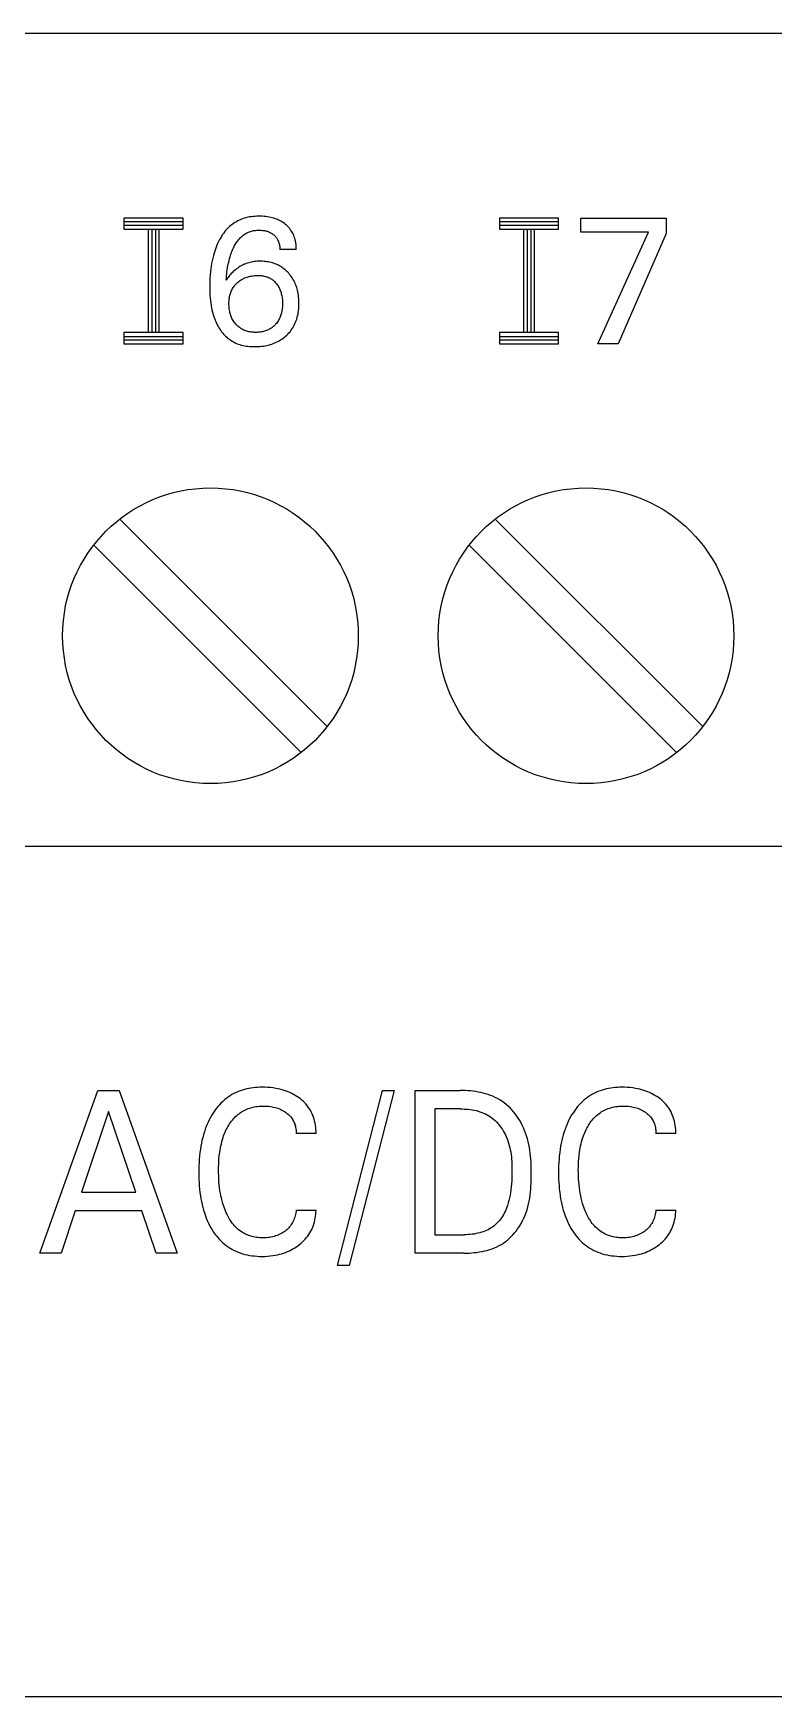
# Model space of a CAD drawing. Extents: x 0 to 420, y 0 to 297.
# Drawn here: x 135.28 to 145.3, y 230.53 to 253.03 of the extents above; entities that cross this region are included whole.
import ezdxf

# ---------------------------------------------------------------- set-up
doc = ezdxf.new("R2010")
doc.units = 0
doc.header["$LTSCALE"] = 23.1
doc.layers.add('10000_FRONT', color=7, linetype='CONTINUOUS')

msp = doc.modelspace()

# ---------------------------------------------------------------- linework, layer by layer
at = {"layer": '10000_FRONT', "color": 7, "linetype": 'CONTINUOUS'}
for p, q in [((89.189, 253.026), (194.189, 253.026)), ((136.509, 250.526), (136.509, 250.376)), ((137.309, 250.526), (136.509, 250.526)), ((137.309, 250.476), (136.509, 250.476)), ((137.309, 250.426), (136.509, 250.426)), ((137.309, 250.376), (137.309, 250.526)), ((141.589, 250.526), (141.589, 250.376)), ((142.389, 250.526), (141.589, 250.526)), ((142.389, 250.476), (141.589, 250.476)), ((142.389, 250.426), (141.589, 250.426)), ((142.389, 250.376), (142.389, 250.526)), ((142.689, 250.335), (142.689, 250.526)), ((142.689, 250.526), (143.844, 250.526)), ((143.844, 250.526), (143.844, 250.317)), ((136.509, 250.376), (137.309, 250.376)), ((136.834, 250.376), (136.834, 248.976)), ((136.884, 250.376), (136.884, 248.976)), ((136.934, 250.376), (136.934, 248.976)), ((136.984, 248.976), (136.984, 250.376)), ((141.589, 250.376), (142.389, 250.376)), ((141.914, 250.376), (141.914, 248.976)), ((141.964, 250.376), (141.964, 248.976)), ((142.014, 250.376), (142.014, 248.976)), ((142.064, 248.976), (142.064, 250.376)), ((143.604, 250.335), (142.689, 250.335)), ((142.919, 248.826), (143.604, 250.335)), ((143.844, 250.317), (143.192, 248.826)), ((138.84, 250.1), (138.617, 250.1)), ((136.509, 248.976), (136.509, 248.826)), ((137.309, 248.976), (136.509, 248.976)), ((136.509, 248.926), (137.309, 248.926)), ((137.309, 248.876), (136.509, 248.876)), ((137.309, 248.826), (137.309, 248.976)), ((141.589, 248.976), (141.589, 248.826)), ((142.389, 248.976), (141.589, 248.976)), ((141.589, 248.926), (142.389, 248.926)), ((142.389, 248.876), (141.589, 248.876)), ((142.389, 248.826), (142.389, 248.976)), ((136.509, 248.826), (137.309, 248.826)), ((141.589, 248.826), (142.389, 248.826)), ((143.192, 248.826), (142.919, 248.826)), ((139.258, 243.649), (136.452, 246.455)), ((144.338, 243.649), (141.532, 246.455)), ((136.099, 246.102), (138.905, 243.296)), ((141.179, 246.102), (143.985, 243.296)), ((194.189, 242.026), (89.189, 242.026)), ((135.37, 236.526), (136.155, 238.726)), ((136.155, 238.726), (136.443, 238.726)), ((136.443, 238.726), (137.228, 236.526)), ((139.398, 236.36), (140.008, 238.726)), ((140.162, 238.726), (139.553, 236.36)), ((140.008, 238.726), (140.162, 238.726)), ((140.45, 236.526), (140.45, 238.726)), ((140.45, 238.726), (141.056, 238.726)), ((136.3, 238.442), (135.934, 237.349)), ((136.668, 237.349), (136.3, 238.442)), ((140.712, 238.476), (140.712, 236.775)), ((141.056, 238.476), (140.712, 238.476)), ((139.107, 238.142), (138.838, 238.142)), ((143.974, 238.142), (143.705, 238.142)), ((135.934, 237.349), (136.668, 237.349)), ((135.85, 237.099), (135.66, 236.526)), ((136.751, 237.099), (135.85, 237.099)), ((136.943, 236.526), (136.751, 237.099)), ((138.838, 237.109), (139.107, 237.109)), ((143.705, 237.109), (143.974, 237.109)), ((140.712, 236.775), (141.109, 236.775)), ((135.66, 236.526), (135.37, 236.526)), ((137.228, 236.526), (136.943, 236.526)), ((141.108, 236.526), (140.45, 236.526)), ((139.553, 236.36), (139.398, 236.36)), ((194.189, 230.526), (89.189, 230.526))]:
    msp.add_line(p, q, dxfattribs=at)
for points in [[(138.84, 250.1), (138.839, 250.123), (138.838, 250.146), (138.836, 250.169), (138.833, 250.192), (138.829, 250.215), (138.823, 250.237), (138.819, 250.254), (138.813, 250.271), (138.807, 250.288), (138.8, 250.304), (138.792, 250.32), (138.784, 250.336), (138.775, 250.351), (138.763, 250.368), (138.751, 250.384), (138.738, 250.399), (138.724, 250.414), (138.709, 250.428), (138.694, 250.441), (138.678, 250.453), (138.662, 250.464), (138.646, 250.475), (138.629, 250.485), (138.612, 250.494), (138.594, 250.502), (138.575, 250.51), (138.555, 250.517), (138.535, 250.524), (138.515, 250.53), (138.494, 250.534), (138.474, 250.539), (138.45, 250.543), (138.427, 250.546), (138.403, 250.548), (138.38, 250.55), (138.356, 250.551), (138.332, 250.551), (138.308, 250.55), (138.283, 250.549), (138.258, 250.547), (138.233, 250.544), (138.209, 250.541), (138.184, 250.536), (138.16, 250.53), (138.136, 250.523), (138.113, 250.516), (138.091, 250.507), (138.07, 250.498), (138.049, 250.488), (138.029, 250.477), (138.009, 250.465), (137.99, 250.453), (137.971, 250.439), (137.953, 250.425), (137.936, 250.41), (137.918, 250.393), (137.9, 250.375), (137.884, 250.357), (137.868, 250.338), (137.853, 250.318), (137.839, 250.298), (137.826, 250.277), (137.813, 250.256), (137.801, 250.234), (137.788, 250.209), (137.776, 250.184), (137.765, 250.158), (137.754, 250.132), (137.745, 250.106), (137.736, 250.079), (137.727, 250.053), (137.718, 250.018), (137.709, 249.982), (137.701, 249.946), (137.694, 249.911), (137.688, 249.874), (137.683, 249.838), (137.678, 249.797), (137.675, 249.756), (137.672, 249.715), (137.67, 249.673), (137.669, 249.632), (137.669, 249.591)], [(137.891, 249.688), (137.894, 249.716), (137.896, 249.744), (137.899, 249.772), (137.902, 249.8), (137.906, 249.828), (137.911, 249.856), (137.915, 249.88), (137.92, 249.904), (137.925, 249.929), (137.931, 249.953), (137.937, 249.977), (137.944, 250.001), (137.95, 250.022), (137.958, 250.043), (137.965, 250.064), (137.973, 250.084), (137.982, 250.104), (137.991, 250.124), (137.999, 250.139), (138.006, 250.153), (138.014, 250.167), (138.022, 250.181), (138.031, 250.194), (138.04, 250.207), (138.049, 250.22), (138.059, 250.233), (138.07, 250.245), (138.081, 250.257), (138.091, 250.267), (138.101, 250.276), (138.111, 250.285), (138.122, 250.294), (138.134, 250.302), (138.145, 250.31), (138.157, 250.318), (138.169, 250.324), (138.182, 250.331), (138.194, 250.336), (138.207, 250.342), (138.221, 250.346), (138.234, 250.35), (138.248, 250.353), (138.262, 250.356), (138.276, 250.359), (138.29, 250.36), (138.304, 250.362), (138.318, 250.363), (138.332, 250.363), (138.349, 250.363), (138.365, 250.362), (138.381, 250.36), (138.397, 250.358), (138.413, 250.356), (138.425, 250.353), (138.436, 250.35), (138.448, 250.347), (138.459, 250.343), (138.47, 250.338), (138.481, 250.333), (138.493, 250.327), (138.505, 250.321), (138.516, 250.313), (138.527, 250.305), (138.537, 250.297), (138.546, 250.289), (138.554, 250.281), (138.561, 250.272), (138.568, 250.263), (138.575, 250.254), (138.581, 250.244), (138.587, 250.234), (138.592, 250.223), (138.597, 250.213), (138.601, 250.202), (138.605, 250.19), (138.608, 250.179), (138.611, 250.166), (138.613, 250.153), (138.615, 250.14), (138.616, 250.126), (138.617, 250.113), (138.617, 250.1)], [(138.876, 249.371), (138.875, 249.394), (138.875, 249.417), (138.873, 249.439), (138.871, 249.462), (138.868, 249.484), (138.865, 249.506), (138.86, 249.528), (138.856, 249.549), (138.851, 249.568), (138.845, 249.588), (138.838, 249.608), (138.831, 249.627), (138.823, 249.646), (138.814, 249.664), (138.805, 249.682), (138.795, 249.699), (138.785, 249.716), (138.774, 249.732), (138.762, 249.748), (138.75, 249.764), (138.737, 249.779), (138.725, 249.792), (138.713, 249.804), (138.7, 249.816), (138.687, 249.828), (138.673, 249.839), (138.659, 249.85), (138.644, 249.86), (138.629, 249.87), (138.614, 249.879), (138.598, 249.887), (138.582, 249.895), (138.566, 249.902), (138.549, 249.908), (138.532, 249.914), (138.516, 249.919), (138.498, 249.924), (138.479, 249.929), (138.46, 249.933), (138.441, 249.936), (138.422, 249.938), (138.403, 249.94), (138.383, 249.942), (138.364, 249.942), (138.344, 249.942), (138.326, 249.942), (138.307, 249.941), (138.288, 249.939), (138.269, 249.937), (138.251, 249.934), (138.232, 249.931), (138.214, 249.927), (138.196, 249.922), (138.178, 249.917), (138.161, 249.911), (138.144, 249.904), (138.127, 249.897), (138.11, 249.889), (138.094, 249.88), (138.078, 249.871), (138.063, 249.861), (138.047, 249.85), (138.031, 249.839), (138.016, 249.827), (138.001, 249.814), (137.986, 249.801), (137.972, 249.787), (137.959, 249.774), (137.946, 249.759), (137.935, 249.747), (137.925, 249.735), (137.916, 249.724), (137.907, 249.712), (137.899, 249.7), (137.891, 249.688)], [(137.669, 249.591), (137.669, 249.555), (137.67, 249.519), (137.672, 249.483), (137.674, 249.447), (137.678, 249.411), (137.682, 249.376), (137.687, 249.345), (137.693, 249.314), (137.699, 249.283), (137.706, 249.252), (137.715, 249.222), (137.724, 249.192), (137.732, 249.17), (137.741, 249.147), (137.75, 249.125), (137.76, 249.103), (137.77, 249.082), (137.782, 249.061), (137.794, 249.04), (137.805, 249.022), (137.817, 249.005), (137.829, 248.989), (137.842, 248.972), (137.855, 248.957), (137.87, 248.941), (137.884, 248.927), (137.9, 248.913), (137.915, 248.899), (137.934, 248.886), (137.952, 248.873), (137.971, 248.861), (137.991, 248.85), (138.012, 248.84), (138.032, 248.831), (138.053, 248.822), (138.075, 248.815), (138.096, 248.809), (138.118, 248.803), (138.139, 248.799), (138.161, 248.795), (138.183, 248.792), (138.205, 248.79), (138.228, 248.788), (138.25, 248.787), (138.272, 248.787), (138.297, 248.787), (138.321, 248.788), (138.346, 248.79), (138.37, 248.792), (138.395, 248.795), (138.419, 248.799), (138.443, 248.804), (138.465, 248.809), (138.486, 248.815), (138.507, 248.822), (138.528, 248.829), (138.549, 248.837), (138.569, 248.846), (138.589, 248.856), (138.608, 248.866), (138.627, 248.877), (138.645, 248.889), (138.662, 248.901), (138.679, 248.914), (138.695, 248.928), (138.711, 248.942), (138.726, 248.957), (138.741, 248.973), (138.755, 248.989), (138.768, 249.006), (138.78, 249.023), (138.792, 249.041), (138.803, 249.059), (138.813, 249.078), (138.822, 249.098), (138.831, 249.118), (138.839, 249.139), (138.846, 249.16), (138.852, 249.181), (138.857, 249.202), (138.863, 249.226), (138.867, 249.25), (138.87, 249.274), (138.873, 249.298), (138.874, 249.323), (138.875, 249.347), (138.876, 249.371)], [(138.549, 249.077), (138.54, 249.068), (138.53, 249.059), (138.52, 249.051), (138.509, 249.043), (138.498, 249.036), (138.487, 249.028), (138.475, 249.022), (138.463, 249.015), (138.45, 249.01), (138.437, 249.004), (138.424, 249), (138.411, 248.996), (138.397, 248.992), (138.382, 248.989), (138.367, 248.986), (138.352, 248.983), (138.336, 248.982), (138.321, 248.981), (138.306, 248.98), (138.29, 248.98), (138.275, 248.98), (138.26, 248.981), (138.244, 248.982), (138.229, 248.984), (138.214, 248.986), (138.199, 248.989), (138.184, 248.992), (138.171, 248.996), (138.158, 249), (138.145, 249.005), (138.132, 249.01), (138.119, 249.016), (138.107, 249.022), (138.095, 249.029), (138.083, 249.036), (138.072, 249.044), (138.061, 249.053), (138.051, 249.062), (138.041, 249.071), (138.031, 249.081), (138.022, 249.091), (138.011, 249.103), (138.002, 249.115), (137.993, 249.128), (137.985, 249.141), (137.977, 249.154), (137.97, 249.168), (137.964, 249.181), (137.959, 249.194), (137.954, 249.207), (137.95, 249.22), (137.946, 249.234), (137.942, 249.247), (137.939, 249.261), (137.936, 249.279), (137.933, 249.297), (137.931, 249.315), (137.93, 249.333), (137.929, 249.351), (137.929, 249.369), (137.929, 249.385), (137.93, 249.401), (137.931, 249.417), (137.933, 249.432), (137.935, 249.448), (137.938, 249.464), (137.941, 249.479), (137.945, 249.493), (137.949, 249.507), (137.954, 249.521), (137.959, 249.534), (137.965, 249.547), (137.971, 249.56), (137.978, 249.573), (137.985, 249.585), (137.993, 249.597), (138.002, 249.608), (138.01, 249.619), (138.02, 249.63), (138.029, 249.64), (138.04, 249.65)], [(138.04, 249.65), (138.05, 249.659), (138.061, 249.668), (138.072, 249.676), (138.083, 249.684), (138.095, 249.692), (138.107, 249.699), (138.119, 249.705), (138.132, 249.711), (138.145, 249.717), (138.159, 249.722), (138.173, 249.727), (138.187, 249.731), (138.201, 249.735), (138.215, 249.739), (138.23, 249.742), (138.246, 249.744), (138.262, 249.746), (138.278, 249.748), (138.294, 249.749), (138.31, 249.75), (138.326, 249.75), (138.341, 249.749), (138.355, 249.749), (138.369, 249.747), (138.383, 249.746), (138.397, 249.743), (138.411, 249.741), (138.425, 249.737), (138.437, 249.733), (138.45, 249.729), (138.462, 249.724), (138.474, 249.719), (138.485, 249.713), (138.496, 249.706), (138.507, 249.699), (138.518, 249.692), (138.528, 249.684), (138.538, 249.675), (138.547, 249.666), (138.556, 249.656), (138.565, 249.647), (138.573, 249.636), (138.582, 249.625), (138.59, 249.613), (138.598, 249.6), (138.605, 249.587), (138.611, 249.574), (138.617, 249.561), (138.623, 249.547), (138.629, 249.532), (138.633, 249.517), (138.637, 249.502), (138.641, 249.487), (138.644, 249.472), (138.647, 249.455), (138.649, 249.438), (138.651, 249.421), (138.652, 249.403), (138.653, 249.386), (138.653, 249.369), (138.653, 249.353), (138.652, 249.338), (138.651, 249.322), (138.65, 249.306), (138.648, 249.291), (138.645, 249.275), (138.643, 249.26), (138.64, 249.246), (138.636, 249.232), (138.632, 249.219), (138.628, 249.205), (138.623, 249.192), (138.617, 249.179), (138.612, 249.167), (138.605, 249.153), (138.597, 249.139), (138.588, 249.126), (138.58, 249.114), (138.57, 249.101), (138.56, 249.089), (138.555, 249.083), (138.549, 249.077)], [(139.107, 238.142), (139.107, 238.171), (139.106, 238.199), (139.103, 238.227), (139.099, 238.256), (139.094, 238.284), (139.088, 238.312), (139.081, 238.339), (139.073, 238.364), (139.064, 238.389), (139.053, 238.412), (139.042, 238.436), (139.03, 238.459), (139.016, 238.481), (139.002, 238.502), (138.986, 238.523), (138.969, 238.543), (138.951, 238.562), (138.932, 238.581), (138.912, 238.598), (138.892, 238.615), (138.871, 238.63), (138.848, 238.646), (138.825, 238.66), (138.802, 238.673), (138.778, 238.686), (138.753, 238.697), (138.728, 238.708), (138.702, 238.718), (138.675, 238.727), (138.647, 238.735), (138.619, 238.742), (138.591, 238.748), (138.563, 238.754), (138.526, 238.76), (138.489, 238.764), (138.451, 238.767), (138.413, 238.769), (138.376, 238.769), (138.346, 238.769), (138.316, 238.767), (138.286, 238.765), (138.257, 238.762), (138.227, 238.758), (138.198, 238.753), (138.169, 238.747), (138.14, 238.74), (138.111, 238.731), (138.082, 238.722), (138.053, 238.71), (138.025, 238.698), (137.997, 238.684), (137.97, 238.67), (137.943, 238.654), (137.918, 238.636), (137.893, 238.618), (137.868, 238.598), (137.844, 238.577), (137.821, 238.554), (137.799, 238.531), (137.778, 238.507), (137.758, 238.482), (137.739, 238.456), (137.721, 238.429), (137.701, 238.399), (137.683, 238.368), (137.666, 238.336), (137.65, 238.304), (137.635, 238.271), (137.622, 238.238), (137.609, 238.204), (137.596, 238.167), (137.584, 238.128), (137.574, 238.09), (137.564, 238.051), (137.556, 238.012), (137.549, 237.973), (137.542, 237.933), (137.536, 237.888), (137.531, 237.843), (137.527, 237.797), (137.524, 237.752), (137.521, 237.707), (137.52, 237.661), (137.52, 237.615)], [(141.108, 236.526), (141.142, 236.526), (141.177, 236.527), (141.213, 236.529), (141.248, 236.532), (141.283, 236.536), (141.318, 236.541), (141.353, 236.548), (141.387, 236.555), (141.422, 236.563), (141.455, 236.573), (141.488, 236.585), (141.521, 236.597), (141.553, 236.611), (141.584, 236.627), (141.614, 236.644), (141.642, 236.662), (141.67, 236.682), (141.696, 236.703), (141.721, 236.725), (141.746, 236.749), (141.769, 236.773), (141.792, 236.799), (141.813, 236.825), (141.833, 236.853), (141.853, 236.881), (141.871, 236.91), (141.888, 236.94), (141.903, 236.97), (141.918, 237), (141.934, 237.037), (141.948, 237.075), (141.961, 237.113), (141.972, 237.152), (141.981, 237.191), (141.99, 237.23), (141.997, 237.27), (142.003, 237.309), (142.008, 237.35), (142.011, 237.39), (142.014, 237.43), (142.017, 237.471), (142.018, 237.512), (142.019, 237.553), (142.019, 237.594), (142.019, 237.634), (142.018, 237.675), (142.017, 237.715), (142.015, 237.756), (142.012, 237.796), (142.009, 237.836), (142.004, 237.876), (141.999, 237.916), (141.993, 237.955), (141.985, 237.995), (141.976, 238.034), (141.966, 238.072), (141.955, 238.11), (141.942, 238.148), (141.928, 238.186), (141.912, 238.222), (141.897, 238.255), (141.88, 238.287), (141.862, 238.318), (141.843, 238.349), (141.823, 238.379), (141.802, 238.408), (141.779, 238.436), (141.755, 238.463), (141.731, 238.489), (141.705, 238.514), (141.678, 238.537), (141.65, 238.56), (141.621, 238.581), (141.591, 238.6), (141.561, 238.617), (141.531, 238.633), (141.499, 238.647), (141.467, 238.66), (141.434, 238.671), (141.401, 238.682), (141.368, 238.691), (141.333, 238.699), (141.299, 238.705), (141.265, 238.711), (141.23, 238.716), (141.195, 238.719), (141.16, 238.722), (141.125, 238.724), (141.091, 238.725), (141.056, 238.726)], [(143.974, 238.142), (143.974, 238.171), (143.973, 238.199), (143.97, 238.227), (143.966, 238.256), (143.961, 238.284), (143.955, 238.312), (143.948, 238.339), (143.94, 238.364), (143.931, 238.389), (143.921, 238.412), (143.909, 238.436), (143.897, 238.459), (143.884, 238.481), (143.869, 238.502), (143.853, 238.523), (143.836, 238.543), (143.818, 238.562), (143.799, 238.581), (143.78, 238.598), (143.759, 238.615), (143.738, 238.63), (143.715, 238.646), (143.692, 238.66), (143.669, 238.673), (143.645, 238.686), (143.62, 238.697), (143.595, 238.708), (143.569, 238.718), (143.542, 238.727), (143.514, 238.735), (143.486, 238.742), (143.459, 238.748), (143.43, 238.754), (143.393, 238.76), (143.356, 238.764), (143.318, 238.767), (143.281, 238.769), (143.243, 238.769), (143.213, 238.769), (143.183, 238.767), (143.153, 238.765), (143.124, 238.762), (143.094, 238.758), (143.065, 238.753), (143.036, 238.747), (143.007, 238.74), (142.978, 238.731), (142.949, 238.722), (142.92, 238.71), (142.892, 238.698), (142.864, 238.684), (142.837, 238.67), (142.81, 238.654), (142.785, 238.636), (142.76, 238.618), (142.735, 238.598), (142.711, 238.577), (142.688, 238.554), (142.666, 238.531), (142.645, 238.507), (142.625, 238.482), (142.606, 238.456), (142.588, 238.429), (142.568, 238.399), (142.55, 238.368), (142.533, 238.336), (142.517, 238.304), (142.502, 238.271), (142.489, 238.238), (142.476, 238.204), (142.463, 238.167), (142.451, 238.128), (142.441, 238.09), (142.431, 238.051), (142.423, 238.012), (142.416, 237.973), (142.409, 237.933), (142.403, 237.888), (142.398, 237.843), (142.394, 237.797), (142.391, 237.752), (142.388, 237.707), (142.387, 237.661), (142.387, 237.615)], [(137.798, 237.841), (137.801, 237.864), (137.804, 237.888), (137.808, 237.917), (137.813, 237.946), (137.819, 237.975), (137.826, 238.004), (137.833, 238.033), (137.841, 238.061), (137.85, 238.089), (137.857, 238.111), (137.866, 238.133), (137.874, 238.154), (137.883, 238.175), (137.893, 238.196), (137.904, 238.216), (137.915, 238.236), (137.927, 238.256), (137.938, 238.274), (137.95, 238.292), (137.963, 238.309), (137.976, 238.325), (137.989, 238.341), (138.004, 238.357), (138.019, 238.372), (138.034, 238.386), (138.05, 238.4), (138.066, 238.412), (138.082, 238.424), (138.099, 238.435), (138.117, 238.445), (138.134, 238.455), (138.153, 238.464), (138.171, 238.472), (138.19, 238.48), (138.209, 238.486), (138.23, 238.493), (138.251, 238.498), (138.272, 238.503), (138.294, 238.507), (138.315, 238.51), (138.337, 238.512), (138.359, 238.514), (138.381, 238.515), (138.403, 238.515), (138.425, 238.515), (138.447, 238.514), (138.469, 238.512), (138.491, 238.509), (138.513, 238.506), (138.533, 238.502), (138.553, 238.497), (138.573, 238.491), (138.592, 238.485), (138.611, 238.478), (138.629, 238.47), (138.646, 238.461), (138.663, 238.452), (138.68, 238.442), (138.696, 238.431), (138.709, 238.421), (138.721, 238.412), (138.733, 238.401), (138.744, 238.39), (138.755, 238.379), (138.765, 238.367), (138.775, 238.354), (138.784, 238.342), (138.792, 238.329), (138.799, 238.315), (138.806, 238.302), (138.812, 238.287), (138.818, 238.273), (138.822, 238.258), (138.827, 238.242), (138.831, 238.226), (138.834, 238.209), (138.836, 238.192), (138.838, 238.176), (138.838, 238.159), (138.838, 238.142)], [(142.665, 237.841), (142.668, 237.864), (142.671, 237.888), (142.675, 237.917), (142.68, 237.946), (142.686, 237.975), (142.693, 238.004), (142.7, 238.033), (142.708, 238.061), (142.717, 238.089), (142.724, 238.111), (142.733, 238.133), (142.741, 238.154), (142.751, 238.175), (142.76, 238.196), (142.771, 238.216), (142.782, 238.236), (142.794, 238.256), (142.805, 238.274), (142.817, 238.292), (142.83, 238.309), (142.843, 238.325), (142.856, 238.341), (142.871, 238.357), (142.886, 238.372), (142.901, 238.386), (142.917, 238.4), (142.933, 238.412), (142.95, 238.424), (142.966, 238.435), (142.984, 238.445), (143.002, 238.455), (143.02, 238.464), (143.038, 238.472), (143.057, 238.48), (143.076, 238.486), (143.097, 238.493), (143.118, 238.498), (143.139, 238.503), (143.161, 238.507), (143.183, 238.51), (143.204, 238.512), (143.226, 238.514), (143.248, 238.515), (143.27, 238.515), (143.292, 238.515), (143.314, 238.514), (143.336, 238.512), (143.358, 238.509), (143.38, 238.506), (143.4, 238.502), (143.42, 238.497), (143.44, 238.491), (143.459, 238.485), (143.478, 238.478), (143.496, 238.47), (143.513, 238.461), (143.53, 238.452), (143.547, 238.442), (143.563, 238.431), (143.576, 238.421), (143.588, 238.412), (143.6, 238.401), (143.611, 238.39), (143.622, 238.379), (143.632, 238.367), (143.642, 238.354), (143.651, 238.342), (143.659, 238.329), (143.666, 238.315), (143.673, 238.302), (143.679, 238.287), (143.685, 238.273), (143.69, 238.258), (143.694, 238.242), (143.698, 238.226), (143.701, 238.209), (143.703, 238.192), (143.705, 238.176), (143.705, 238.159), (143.705, 238.142)], [(141.056, 238.476), (141.083, 238.476), (141.11, 238.475), (141.137, 238.473), (141.164, 238.471), (141.191, 238.468), (141.218, 238.463), (141.245, 238.459), (141.272, 238.453), (141.298, 238.446), (141.324, 238.438), (141.349, 238.429), (141.374, 238.419), (141.399, 238.408), (141.423, 238.396), (141.446, 238.383), (141.468, 238.368), (141.489, 238.353), (141.509, 238.336), (141.529, 238.319), (141.548, 238.3), (141.566, 238.281), (141.583, 238.261), (141.599, 238.24), (141.615, 238.218), (141.63, 238.196), (141.643, 238.173), (141.656, 238.15), (141.668, 238.127), (141.679, 238.103), (141.692, 238.073), (141.703, 238.043), (141.712, 238.013), (141.721, 237.983), (141.728, 237.952), (141.735, 237.921), (141.74, 237.89), (141.745, 237.858), (141.749, 237.827), (141.752, 237.795), (141.754, 237.763), (141.756, 237.731), (141.757, 237.699), (141.757, 237.667), (141.757, 237.636), (141.757, 237.593), (141.756, 237.55), (141.754, 237.507), (141.751, 237.464), (141.747, 237.421), (141.742, 237.379), (141.737, 237.344), (141.731, 237.308), (141.724, 237.273), (141.716, 237.239), (141.707, 237.204), (141.697, 237.17), (141.688, 237.146), (141.679, 237.122), (141.669, 237.098), (141.658, 237.075), (141.647, 237.053), (141.634, 237.03), (141.62, 237.009), (141.605, 236.988), (141.589, 236.967), (141.572, 236.948), (141.554, 236.929), (141.535, 236.911), (141.515, 236.894), (141.494, 236.879), (141.475, 236.866), (141.454, 236.854), (141.434, 236.843), (141.413, 236.833), (141.391, 236.823), (141.369, 236.815), (141.346, 236.808), (141.324, 236.801), (141.297, 236.794), (141.271, 236.789), (141.244, 236.784), (141.217, 236.781), (141.19, 236.778), (141.163, 236.776), (141.136, 236.775), (141.109, 236.775)], [(138.838, 237.109), (138.836, 237.089), (138.833, 237.069), (138.829, 237.05), (138.824, 237.03), (138.819, 237.011), (138.812, 236.992), (138.805, 236.975), (138.798, 236.958), (138.79, 236.942), (138.781, 236.926), (138.771, 236.911), (138.76, 236.896), (138.749, 236.882), (138.737, 236.868), (138.725, 236.855), (138.712, 236.843), (138.698, 236.831), (138.684, 236.82), (138.668, 236.809), (138.651, 236.798), (138.634, 236.789), (138.616, 236.78), (138.599, 236.772), (138.58, 236.764), (138.56, 236.758), (138.541, 236.752), (138.521, 236.747), (138.501, 236.743), (138.479, 236.739), (138.457, 236.736), (138.435, 236.734), (138.413, 236.733), (138.391, 236.733), (138.369, 236.733), (138.346, 236.734), (138.324, 236.736), (138.303, 236.739), (138.281, 236.742), (138.259, 236.747), (138.238, 236.752), (138.216, 236.758), (138.196, 236.765), (138.174, 236.774), (138.153, 236.783), (138.132, 236.794), (138.112, 236.806), (138.092, 236.818), (138.073, 236.832), (138.055, 236.846), (138.037, 236.862), (138.021, 236.877), (138.006, 236.894), (137.991, 236.911), (137.977, 236.928), (137.963, 236.946), (137.95, 236.965), (137.938, 236.984), (137.927, 237.003), (137.916, 237.023), (137.903, 237.047), (137.892, 237.071), (137.881, 237.096), (137.871, 237.121), (137.862, 237.147), (137.853, 237.172), (137.845, 237.198), (137.835, 237.232), (137.827, 237.267), (137.82, 237.302), (137.813, 237.337), (137.807, 237.372), (137.803, 237.408), (137.798, 237.448), (137.794, 237.489), (137.792, 237.529), (137.79, 237.57), (137.789, 237.611), (137.788, 237.651), (137.789, 237.689), (137.79, 237.727), (137.792, 237.765), (137.794, 237.803), (137.798, 237.841)], [(143.705, 237.109), (143.703, 237.089), (143.7, 237.069), (143.696, 237.05), (143.691, 237.03), (143.686, 237.011), (143.679, 236.992), (143.672, 236.975), (143.665, 236.958), (143.657, 236.942), (143.648, 236.926), (143.638, 236.911), (143.628, 236.896), (143.616, 236.882), (143.604, 236.868), (143.592, 236.855), (143.579, 236.843), (143.565, 236.831), (143.551, 236.82), (143.535, 236.809), (143.518, 236.798), (143.501, 236.789), (143.484, 236.78), (143.466, 236.772), (143.447, 236.764), (143.427, 236.758), (143.408, 236.752), (143.388, 236.747), (143.368, 236.743), (143.346, 236.739), (143.324, 236.736), (143.302, 236.734), (143.28, 236.733), (143.258, 236.733), (143.236, 236.733), (143.214, 236.734), (143.192, 236.736), (143.17, 236.739), (143.148, 236.742), (143.126, 236.747), (143.105, 236.752), (143.084, 236.758), (143.063, 236.765), (143.041, 236.774), (143.02, 236.783), (142.999, 236.794), (142.979, 236.806), (142.959, 236.818), (142.94, 236.832), (142.922, 236.846), (142.904, 236.862), (142.888, 236.877), (142.873, 236.894), (142.858, 236.911), (142.844, 236.928), (142.83, 236.946), (142.818, 236.965), (142.805, 236.984), (142.794, 237.003), (142.783, 237.023), (142.771, 237.047), (142.759, 237.071), (142.748, 237.096), (142.738, 237.121), (142.729, 237.147), (142.72, 237.172), (142.712, 237.198), (142.703, 237.232), (142.694, 237.267), (142.687, 237.302), (142.68, 237.337), (142.674, 237.372), (142.67, 237.408), (142.665, 237.448), (142.661, 237.489), (142.659, 237.529), (142.657, 237.57), (142.656, 237.611), (142.655, 237.651), (142.656, 237.689), (142.657, 237.727), (142.659, 237.765), (142.661, 237.803), (142.665, 237.841)], [(137.52, 237.615), (137.52, 237.57), (137.521, 237.525), (137.524, 237.48), (137.527, 237.435), (137.531, 237.39), (137.536, 237.345), (137.542, 237.3), (137.549, 237.261), (137.556, 237.222), (137.565, 237.183), (137.574, 237.145), (137.585, 237.107), (137.597, 237.069), (137.61, 237.031), (137.622, 236.998), (137.636, 236.965), (137.651, 236.933), (137.667, 236.901), (137.684, 236.87), (137.702, 236.839), (137.722, 236.809), (137.74, 236.784), (137.759, 236.759), (137.779, 236.735), (137.8, 236.711), (137.822, 236.689), (137.845, 236.667), (137.869, 236.647), (137.893, 236.627), (137.918, 236.61), (137.944, 236.593), (137.97, 236.578), (137.998, 236.563), (138.025, 236.55), (138.054, 236.538), (138.082, 236.528), (138.111, 236.518), (138.144, 236.509), (138.176, 236.502), (138.209, 236.495), (138.242, 236.49), (138.275, 236.487), (138.309, 236.484), (138.342, 236.482), (138.376, 236.482), (138.412, 236.482), (138.449, 236.484), (138.486, 236.487), (138.522, 236.492), (138.558, 236.498), (138.586, 236.504), (138.614, 236.51), (138.641, 236.518), (138.668, 236.526), (138.695, 236.536), (138.721, 236.546), (138.746, 236.557), (138.771, 236.569), (138.795, 236.582), (138.818, 236.596), (138.842, 236.611), (138.864, 236.627), (138.885, 236.643), (138.905, 236.66), (138.925, 236.677), (138.944, 236.696), (138.962, 236.715), (138.979, 236.735), (138.995, 236.756), (139.01, 236.777), (139.024, 236.799), (139.036, 236.821), (139.048, 236.844), (139.058, 236.868), (139.068, 236.892), (139.076, 236.917), (139.084, 236.943), (139.091, 236.971), (139.097, 236.998), (139.101, 237.026), (139.104, 237.053), (139.106, 237.081), (139.107, 237.109)], [(142.387, 237.615), (142.387, 237.57), (142.388, 237.525), (142.391, 237.48), (142.394, 237.435), (142.398, 237.39), (142.403, 237.345), (142.409, 237.3), (142.416, 237.261), (142.423, 237.222), (142.432, 237.183), (142.441, 237.145), (142.452, 237.107), (142.464, 237.069), (142.477, 237.031), (142.489, 236.998), (142.503, 236.965), (142.518, 236.933), (142.534, 236.901), (142.551, 236.87), (142.569, 236.839), (142.589, 236.809), (142.607, 236.784), (142.626, 236.759), (142.646, 236.735), (142.667, 236.711), (142.689, 236.689), (142.712, 236.667), (142.736, 236.647), (142.76, 236.627), (142.785, 236.61), (142.811, 236.593), (142.838, 236.578), (142.865, 236.563), (142.892, 236.55), (142.921, 236.538), (142.949, 236.528), (142.978, 236.518), (143.011, 236.509), (143.043, 236.502), (143.076, 236.495), (143.109, 236.49), (143.142, 236.487), (143.176, 236.484), (143.209, 236.482), (143.243, 236.482), (143.28, 236.482), (143.316, 236.484), (143.353, 236.487), (143.389, 236.492), (143.425, 236.498), (143.453, 236.504), (143.481, 236.51), (143.508, 236.518), (143.535, 236.526), (143.562, 236.536), (143.588, 236.546), (143.613, 236.557), (143.638, 236.569), (143.662, 236.582), (143.686, 236.596), (143.709, 236.611), (143.731, 236.627), (143.752, 236.643), (143.773, 236.66), (143.792, 236.677), (143.811, 236.696), (143.829, 236.715), (143.846, 236.735), (143.862, 236.756), (143.877, 236.777), (143.891, 236.799), (143.903, 236.821), (143.915, 236.844), (143.925, 236.868), (143.935, 236.892), (143.943, 236.917), (143.951, 236.943), (143.958, 236.971), (143.964, 236.998), (143.968, 237.026), (143.971, 237.053), (143.973, 237.081), (143.974, 237.109)]]:
    msp.add_lwpolyline(points, dxfattribs=at)
for centre in [(137.679, 244.876), (142.759, 244.876)]:
    msp.add_circle(centre, 2, dxfattribs=at)

doc.saveas('drawing.dxf')
